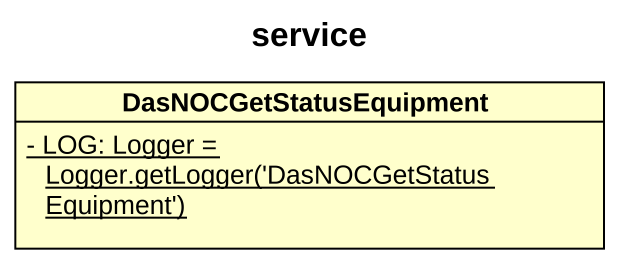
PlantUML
@startuml
title service
hide circle
hide empty members
skinparam classAttributeIconSize 0
class DasNOCGetStatusEquipment {
  {static} {field} - LOG: Logger = Logger.getLogger('DasNOCGetStatusEquipment')
}
@enduml
